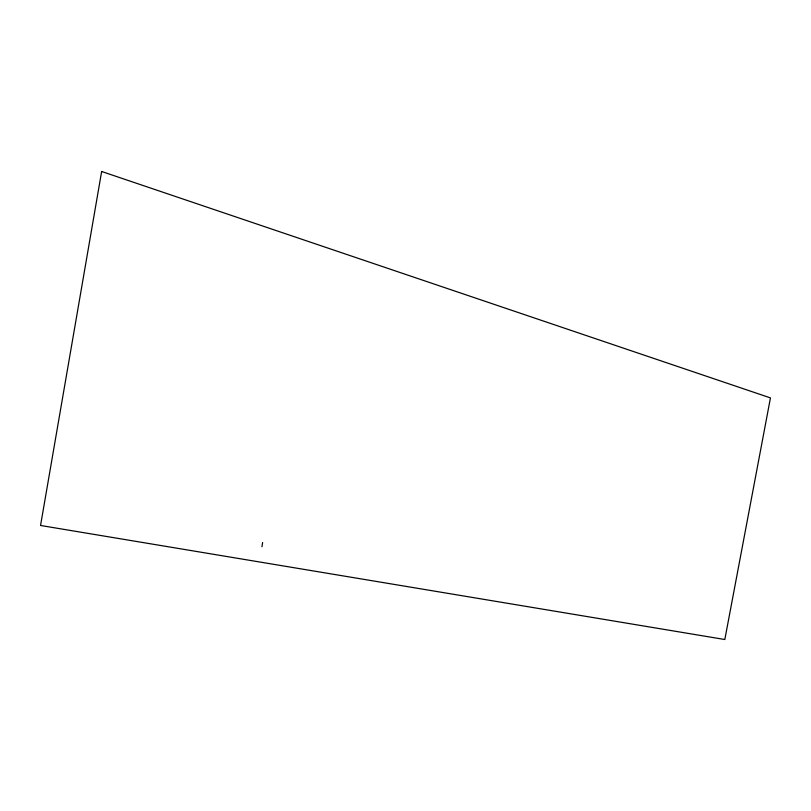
<?xml version="1.0" encoding="UTF-8"?>
<svg xmlns="http://www.w3.org/2000/svg" width="811" height="811" viewBox="0 0 811 811"><rect width="100%" height="100%" fill="white"/><g stroke="black" fill="none" stroke-linecap="round" stroke-linejoin="round"><path stroke-width="1.22" d="M261.943 546.746L262.642 542.529M101.649 171.486L40.55 525.477L724.821 639.514L770.45 397.907L101.649 171.486"/></g></svg>
